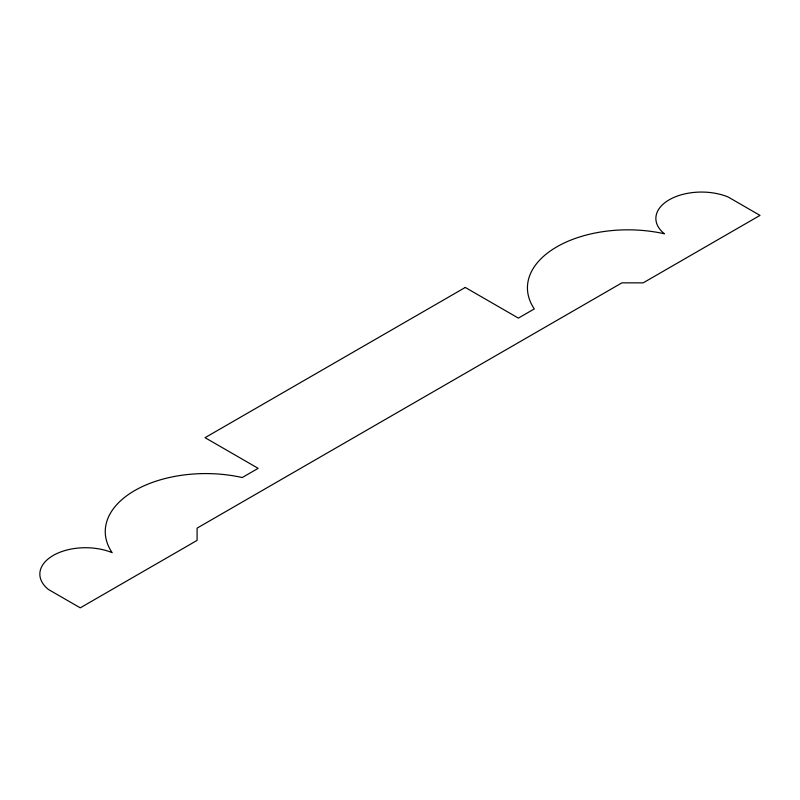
<?xml version="1.0" encoding="UTF-8"?>
<svg xmlns="http://www.w3.org/2000/svg" width="800" height="800" viewBox="0 0 800 800"><rect width="100%" height="100%" fill="white"/><g stroke="black" fill="none" stroke-linecap="round" stroke-linejoin="round"><path stroke-width="1.2" d="M465.27 287.45L205.05 437.68L258.16 468.34L242.23 477.54A100.48 58.01 0 0 0 134.69 490.57A100.48 58.01 0 0 0 112.12 552.66A45.67 26.37 0 0 0 53.22 555.45A45.67 26.37 0 0 0 48.39 589.45L80.26 607.84L197.09 540.39L197.09 528.13L621.93 282.85L643.17 282.85L760 215.4L728.14 197A45.67 26.37 0 0 0 669.24 199.79A45.67 26.37 0 0 0 664.41 233.79A100.48 58.01 0 0 0 556.87 246.82A100.48 58.01 0 0 0 534.3 308.91L518.37 318.11L465.27 287.45"/></g></svg>
